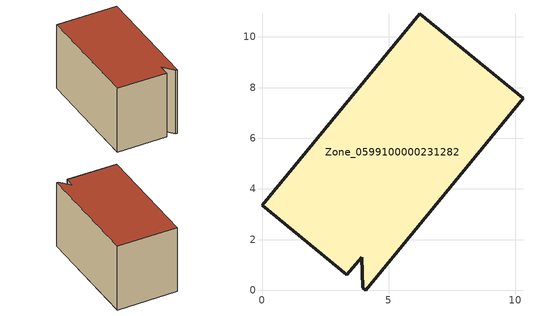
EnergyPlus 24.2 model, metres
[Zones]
Zone_0599100000231282
 floor ground (C_G): 4.09,0 3.97,0.1 3.93,1.3 3.35,0.6 0,3.36 6.23,10.91 10.3,7.57 z0
 wall outside (C_F): 4.09,0 10.3,7.57 6.23,10.91 0,3.36 3.35,0.6 3.93,1.3 3.97,0.1 4.09,0 z0:5.96
 roof outside (C_R): 3.97,0.1 4.09,0 10.3,7.57 6.23,10.91 0,3.36 3.35,0.6 3.93,1.3 z5.96
[BUILDING]
Pand.0599100000231282: North Axis=0; Terrain=City; Loads Convergence Tolerance Value=0.04; Temperature Convergence Tolerance Value=0.4; Solar Distribution=FullExterior; Maximum Number of Warmup Days=25; Minimum Number of Warmup Days=1
[Site:Location]
Rotterdam.The.Hague.AP_ZH_NLD Design_Conditions: Latitude=51.96; Longitude=4.45; Time Zone=1; Elevation=-4.5
[SITE:GROUNDTEMPERATURE:BUILDINGSURFACE]
18, 18, 18, 18, 18, 18, 18, 18, 18, 18, 18, 18
[MATERIAL] Thermal Absorptance=0.9; Solar Absorptance=0.7; Visible Absorptance=0.7
Name | Roughness | Thickness | Conductivity | Density | Specific Heat
G.TC.1946 | MediumSmooth | 0.15 | 1 | 540 | 1210
F.TC.1946 | Rough | 0.3 | 0.857143 | 1920 | 840
R.TC.1946 | MediumRough | 0.2 | 0.909091 | 1500 | 1000
[CONSTRUCTION]
C_G: G.TC.1946
C_F: F.TC.1946
C_R: R.TC.1946
[ZONE]
Zone_0599100000231282: Type=1; Multiplier=1; Ceiling Height=Autocalculate; Volume=Autocalculate; Floor Area=autocalculate; Part of Total Floor Area=Yes
[ZONEINFILTRATION:DESIGNFLOWRATE]
Infil_Zone_0599100000231282: Zone or ZoneList or Space or SpaceList=Zone_0599100000231282; Schedule=AlwaysOn; Design Flow Rate Calculation Method=Flow/Area; Flow Rate per Floor Area=0.003; Constant Term Coefficient=1; Temperature Term Coefficient=0; Velocity Term Coefficient=0; Velocity Squared Term Coefficient=0
[HVACTEMPLATE:ZONE:IDEALLOADSAIRSYSTEM]
Zone_0599100000231282: Maximum Heating Supply Air Temperature=50; Minimum Cooling Supply Air Temperature=13; Maximum Heating Supply Air Humidity Ratio=0.0156; Minimum Cooling Supply Air Humidity Ratio=0.0077; Heating Limit=NoLimit; Cooling Limit=NoLimit; Dehumidification Control Type=ConstantSensibleHeatRatio; Cooling Sensible Heat Ratio=0.7; Dehumidification Setpoint=60; Humidification Control Type=None; Humidification Setpoint=30; Outdoor Air Method=None; Outdoor Air Flow Rate per Person=0.00944; Outdoor Air Flow Rate per Zone Floor Area=0; Outdoor Air Flow Rate per Zone=0; Demand Controlled Ventilation Type=None; Outdoor Air Economizer Type=NoEconomizer; Heat Recovery Type=None; Sensible Heat Recovery Effectiveness=0.7; Latent Heat Recovery Effectiveness=0.65
[ZONECONTROL:THERMOSTAT]
ThermostatControl_Zone_0599100000231282: Zone or ZoneList=Zone_0599100000231282; Control Type Schedule=DualSetpointControlType; Control 1=Thermostat_Zone_0599100000231282; Temperature Difference Between Cutout And Setpoint=0
[THERMOSTATSETPOINT:DUALSETPOINT]
Thermostat_Zone_0599100000231282: Heating Setpoint Temperature Schedule=HeatingSetpoint_Zone_0599100000231282; Cooling Setpoint Temperature Schedule=CoolingSetpoint_Zone_0599100000231282
[SCHEDULE:COMPACT]
HeatingSetpoint_Zone_0599100000231282: Through: 12/31, For: AllDays, Until: 24:00, 21
CoolingSetpoint_Zone_0599100000231282: Through: 12/31, For: AllDays, Until: 24:00, 24
DualSetpointControlType: Through: 12/31, For: AllDays, Until: 24:00, 4
AlwaysOn: Through: 12/31, For: AllDays, Until: 24:00, 1
